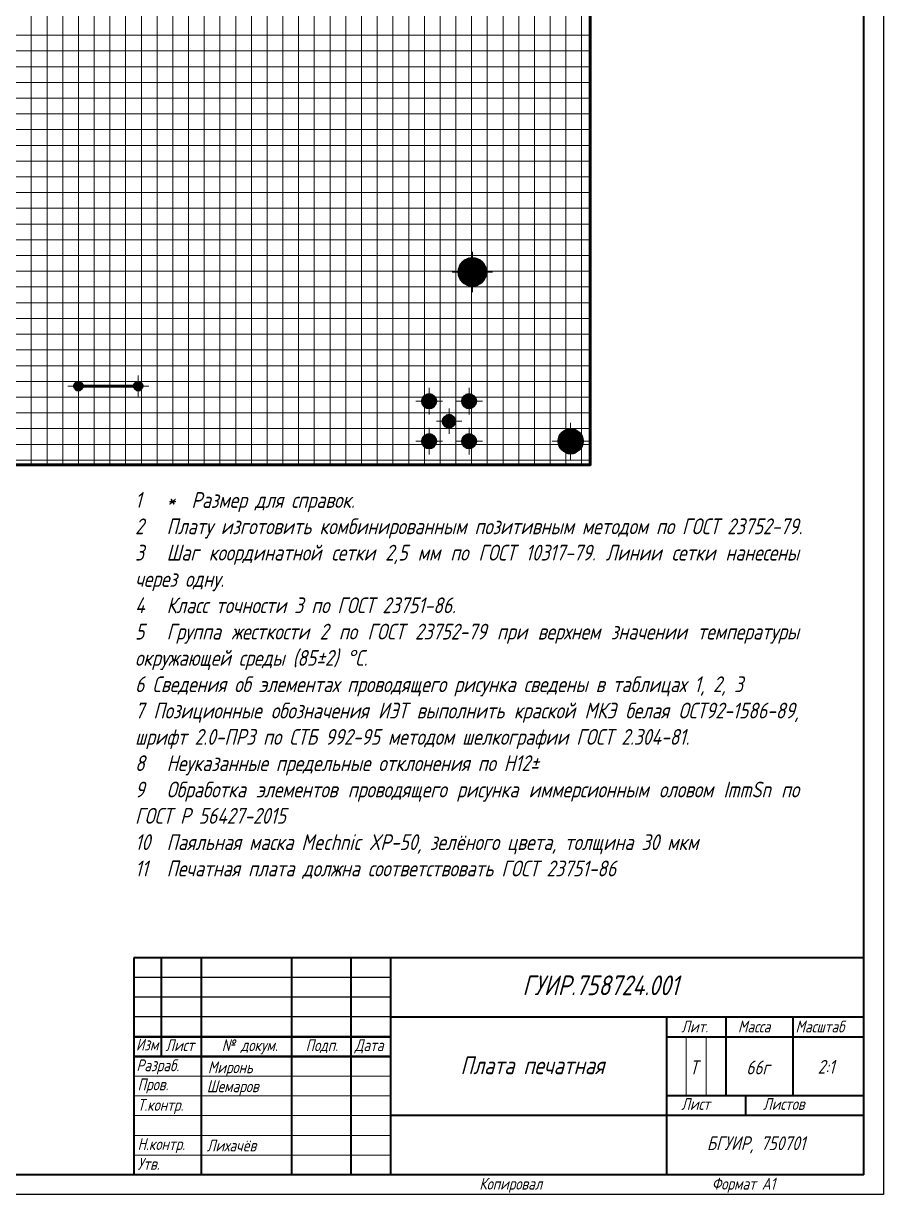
# Model space of a CAD drawing. Extents: x 346 to 4955, y 45 to 639.
# Drawn here: x 1716.3 to 1934.3, y 44.8 to 341.5 of the extents above; entities that cross this region are included whole.
import ezdxf

# ---------------------------------------------------------------- set-up
doc = ezdxf.new("R2010")
doc.units = 0
doc.header["$MEASUREMENT"] = 0
doc.layers.get('0').update_dxf_attribs({"linetype": 'CONTINUOUS'})
for name, color, linetype in [('KONTUR', 7, 'CONTINUOUS'), ('PDF _Геометрия', 7, 'CONTINUOUS'), ('PDF _Сплошная заливка', 7, 'CONTINUOUS')]:
    doc.layers.add(name, color=color, linetype=linetype)
for name, color, linetype, lineweight in [('Основная', 7, 'CONTINUOUS', 40), ('текст', 7, 'CONTINUOUS', 30), ('тонкая', 7, 'CONTINUOUS', 20)]:
    doc.layers.add(name, color=color, linetype=linetype, lineweight=lineweight)
doc.styles.add('GOST type A0', font='gost.TTF', dxfattribs={"oblique": 15, "height": 3.5})

msp = doc.modelspace()

# ---------------------------------------------------------------- hatches: boundary and pattern name
at = {"layer": 'PDF _Сплошная заливка', "transparency": 33554559}
for points in [[(1830.121, 278.539), (1830.121, 281.638), (1829.636, 281.6), (1829.163, 281.486), (1828.714, 281.3), (1828.3, 281.046), (1827.93, 280.73), (1827.614, 280.361), (1827.36, 279.946), (1827.174, 279.497), (1827.061, 279.024), (1827.022, 278.539)], [(1830.121, 278.539), (1833.219, 278.539), (1833.181, 279.024), (1833.067, 279.497), (1832.881, 279.946), (1832.627, 280.361), (1832.311, 280.73), (1831.942, 281.046), (1831.527, 281.3), (1831.078, 281.486), (1830.605, 281.6), (1830.121, 281.638)], [(1830.121, 278.539), (1830.121, 275.44), (1830.605, 275.478), (1831.078, 275.591), (1831.527, 275.777), (1831.942, 276.031), (1832.311, 276.347), (1832.627, 276.717), (1832.881, 277.132), (1833.067, 277.581), (1833.181, 278.054), (1833.219, 278.539)], [(1730.284, 249.635), (1730.284, 250.339), (1730.102, 250.315), (1729.932, 250.245), (1729.787, 250.133), (1729.675, 249.987), (1729.605, 249.817), (1729.581, 249.635)], [(1730.284, 249.635), (1730.284, 248.931), (1730.466, 248.955), (1730.636, 249.026), (1730.782, 249.138), (1730.893, 249.283), (1730.964, 249.453), (1730.988, 249.635)], [(1745.429, 249.635), (1745.429, 250.339), (1745.247, 250.315), (1745.077, 250.245), (1744.932, 250.133), (1744.82, 249.987), (1744.75, 249.817), (1744.726, 249.635)], [(1745.429, 249.635), (1745.429, 248.931), (1745.611, 248.955), (1745.781, 249.026), (1745.926, 249.138), (1746.038, 249.283), (1746.109, 249.453), (1746.133, 249.635)], [(1819.161, 245.808), (1820.568, 245.808), (1820.52, 246.172), (1820.379, 246.512), (1820.155, 246.803), (1819.864, 247.027), (1819.525, 247.167), (1819.161, 247.215)], [(1829.284, 245.808), (1830.691, 245.808), (1830.643, 246.172), (1830.502, 246.512), (1830.279, 246.803), (1829.987, 247.027), (1829.648, 247.167), (1829.284, 247.215)], [(1819.161, 245.808), (1819.161, 244.401), (1819.525, 244.448), (1819.864, 244.589), (1820.155, 244.813), (1820.379, 245.104), (1820.52, 245.444), (1820.568, 245.808)], [(1829.284, 245.808), (1829.284, 244.401), (1829.648, 244.448), (1829.987, 244.589), (1830.279, 244.813), (1830.502, 245.104), (1830.643, 245.444), (1830.691, 245.808)], [(1824.222, 240.745), (1825.428, 240.745), (1825.387, 241.057), (1825.267, 241.348), (1825.075, 241.598), (1824.825, 241.789), (1824.534, 241.91), (1824.222, 241.951)], [(1855.03, 235.682), (1855.03, 238.381), (1854.608, 238.348), (1854.196, 238.249), (1853.805, 238.087), (1853.444, 237.866), (1853.122, 237.59), (1852.847, 237.268), (1852.626, 236.907), (1852.464, 236.516), (1852.365, 236.104), (1852.331, 235.682)], [(1819.161, 235.682), (1820.568, 235.682), (1820.52, 236.046), (1820.379, 236.385), (1820.155, 236.677), (1819.864, 236.901), (1819.525, 237.041), (1819.161, 237.089)], [(1819.161, 235.682), (1819.161, 234.274), (1819.525, 234.322), (1819.864, 234.463), (1820.155, 234.686), (1820.379, 234.978), (1820.52, 235.317), (1820.568, 235.682)], [(1829.284, 235.682), (1830.691, 235.682), (1830.643, 236.046), (1830.502, 236.385), (1830.279, 236.677), (1829.987, 236.901), (1829.648, 237.041), (1829.284, 237.089)], [(1829.284, 235.682), (1829.284, 234.274), (1829.648, 234.322), (1829.987, 234.463), (1830.279, 234.686), (1830.502, 234.978), (1830.643, 235.317), (1830.691, 235.682)], [(1855.03, 235.682), (1852.331, 235.682), (1852.365, 235.259), (1852.464, 234.847), (1852.626, 234.456), (1852.847, 234.095), (1853.122, 233.773), (1853.444, 233.498), (1853.805, 233.277), (1854.196, 233.114), (1854.608, 233.016), (1855.03, 232.982)]]:
    msp.add_hatch(color=256, dxfattribs=at).paths.add_polyline_path(points)
at = {"layer": 'PDF _Сплошная заливка', "true_color": 0xffffff, "transparency": 33554559}
for points in [[(1827.022, 278.539), (1827.061, 278.054), (1827.174, 277.581), (1827.36, 277.132), (1827.614, 276.717), (1827.93, 276.347), (1828.3, 276.031), (1828.714, 275.777), (1829.163, 275.591), (1829.636, 275.478), (1830.121, 275.44), (1830.121, 278.539)], [(1729.581, 249.635), (1729.605, 249.453), (1729.675, 249.283), (1729.787, 249.138), (1729.932, 249.026), (1730.102, 248.955), (1730.284, 248.931), (1730.284, 249.635)], [(1730.988, 249.635), (1730.964, 249.817), (1730.893, 249.987), (1730.782, 250.133), (1730.636, 250.245), (1730.466, 250.315), (1730.284, 250.339), (1730.284, 249.635)], [(1744.726, 249.635), (1744.75, 249.453), (1744.82, 249.283), (1744.932, 249.138), (1745.077, 249.026), (1745.247, 248.955), (1745.429, 248.931), (1745.429, 249.635)], [(1746.133, 249.635), (1746.109, 249.817), (1746.038, 249.987), (1745.926, 250.133), (1745.781, 250.245), (1745.611, 250.315), (1745.429, 250.339), (1745.429, 249.635)], [(1819.161, 247.215), (1818.796, 247.167), (1818.457, 247.027), (1818.166, 246.803), (1817.942, 246.512), (1817.802, 246.172), (1817.754, 245.808), (1819.161, 245.808)], [(1829.284, 247.215), (1828.919, 247.167), (1828.58, 247.027), (1828.289, 246.803), (1828.065, 246.512), (1827.925, 246.172), (1827.877, 245.808), (1829.284, 245.808)], [(1817.754, 245.808), (1817.802, 245.444), (1817.942, 245.104), (1818.166, 244.813), (1818.457, 244.589), (1818.796, 244.448), (1819.161, 244.401), (1819.161, 245.808)], [(1827.877, 245.808), (1827.925, 245.444), (1828.065, 245.104), (1828.289, 244.813), (1828.58, 244.589), (1828.919, 244.448), (1829.284, 244.401), (1829.284, 245.808)], [(1824.222, 241.951), (1823.91, 241.91), (1823.619, 241.789), (1823.369, 241.598), (1823.178, 241.348), (1823.057, 241.057), (1823.016, 240.745), (1824.222, 240.745)], [(1823.016, 240.745), (1823.057, 240.433), (1823.178, 240.142), (1823.369, 239.892), (1823.619, 239.7), (1823.91, 239.579), (1824.222, 239.538), (1824.222, 240.745)], [(1824.222, 239.538), (1824.534, 239.579), (1824.825, 239.7), (1825.075, 239.892), (1825.267, 240.142), (1825.387, 240.433), (1825.428, 240.745), (1824.222, 240.745)], [(1857.728, 235.682), (1857.695, 236.104), (1857.597, 236.516), (1857.434, 236.907), (1857.213, 237.268), (1856.938, 237.59), (1856.616, 237.866), (1856.255, 238.087), (1855.864, 238.249), (1855.452, 238.348), (1855.03, 238.381), (1855.03, 235.682)], [(1819.161, 237.089), (1818.796, 237.041), (1818.457, 236.901), (1818.166, 236.677), (1817.942, 236.385), (1817.802, 236.046), (1817.754, 235.682), (1819.161, 235.682)], [(1817.754, 235.682), (1817.802, 235.317), (1817.942, 234.978), (1818.166, 234.686), (1818.457, 234.463), (1818.796, 234.322), (1819.161, 234.274), (1819.161, 235.682)], [(1829.284, 237.089), (1828.919, 237.041), (1828.58, 236.901), (1828.289, 236.677), (1828.065, 236.385), (1827.925, 236.046), (1827.877, 235.682), (1829.284, 235.682)], [(1827.877, 235.682), (1827.925, 235.317), (1828.065, 234.978), (1828.289, 234.686), (1828.58, 234.463), (1828.919, 234.322), (1829.284, 234.274), (1829.284, 235.682)], [(1855.03, 232.982), (1855.452, 233.016), (1855.864, 233.114), (1856.255, 233.277), (1856.616, 233.498), (1856.938, 233.773), (1857.213, 234.095), (1857.434, 234.456), (1857.597, 234.847), (1857.695, 235.259), (1857.728, 235.682), (1855.03, 235.682)]]:
    msp.add_hatch(color=7, dxfattribs=at).paths.add_polyline_path(points)

# ---------------------------------------------------------------- linework, layer by layer
for p, q in [((1809.346, 99.812), (1744.346, 99.812)), ((1809.346, 94.812), (1744.346, 94.812)), ((1809.346, 89.812), (1744.346, 89.812)), ((1879.346, 49.812), (1879.346, 49.812))]:
    msp.add_line(p, q)
at = {"lineweight": 50}
for p, q in [((1809.346, 84.812), (1744.346, 84.812)), ((1809.346, 79.812), (1744.346, 79.812))]:
    msp.add_line(p, q, dxfattribs=at)
at = {"layer": 'KONTUR'}
for p, q in [((1934.346, 638.812), (1934.346, 44.812)), ((1934.346, 44.812), (1093.346, 44.812))]:
    msp.add_line(p, q, dxfattribs=at)
at = {"layer": 'PDF _Геометрия', "lineweight": 18}
for points in [[(1617.455, 589.702), (1618.691, 589.702), (1618.691, 229.702), (1860.012, 229.702), (1860.012, 589.702), (1618.691, 589.702), (1616.219, 589.702)], [(1718.328, 229.702), (1718.328, 589.702)], [(1722.313, 229.702), (1722.313, 589.702)], [(1726.299, 229.702), (1726.299, 589.702)], [(1730.284, 229.702), (1730.284, 589.702)], [(1734.27, 229.702), (1734.27, 589.702)], [(1738.255, 229.702), (1738.255, 589.702)], [(1742.241, 229.702), (1742.241, 589.702)], [(1746.226, 229.702), (1746.226, 589.702)], [(1750.212, 229.702), (1750.212, 589.702)], [(1754.197, 229.702), (1754.197, 589.702)], [(1758.183, 229.702), (1758.183, 589.702)], [(1762.168, 229.702), (1762.168, 589.702)], [(1766.153, 229.702), (1766.153, 589.702)], [(1770.139, 229.702), (1770.139, 589.702)], [(1774.124, 229.702), (1774.124, 589.702)], [(1778.11, 229.702), (1778.11, 589.702)], [(1782.096, 229.702), (1782.096, 589.702)], [(1786.081, 229.702), (1786.081, 589.702)], [(1790.067, 229.702), (1790.067, 589.702)], [(1794.052, 229.702), (1794.052, 589.702)], [(1798.038, 229.702), (1798.038, 589.702)], [(1802.023, 229.702), (1802.023, 589.702)], [(1806.009, 229.702), (1806.009, 589.702)], [(1809.994, 229.702), (1809.994, 589.702)], [(1813.98, 229.702), (1813.98, 589.702)], [(1817.965, 229.702), (1817.965, 589.702)], [(1821.95, 229.702), (1821.95, 589.702)], [(1825.936, 229.702), (1825.936, 589.702)], [(1829.921, 229.702), (1829.921, 589.702)], [(1833.907, 229.702), (1833.907, 589.702)], [(1837.892, 229.702), (1837.892, 589.702)], [(1841.878, 229.702), (1841.878, 589.702)], [(1845.863, 229.702), (1845.863, 589.702)], [(1849.849, 229.702), (1849.849, 589.702)], [(1853.834, 229.702), (1853.834, 589.702)], [(1857.82, 229.702), (1857.82, 589.702)], [(1618.691, 338.539), (1860.012, 338.539)], [(1618.691, 334.552), (1860.012, 334.552)], [(1618.691, 330.565), (1860.012, 330.565)], [(1618.691, 326.579), (1860.012, 326.579)], [(1618.691, 322.592), (1860.012, 322.592)], [(1618.691, 318.605), (1860.012, 318.605)], [(1618.691, 314.618), (1860.012, 314.618)], [(1618.691, 310.632), (1860.012, 310.632)], [(1618.691, 306.645), (1860.012, 306.645)], [(1618.691, 302.658), (1860.012, 302.658)], [(1618.691, 298.672), (1860.012, 298.672)], [(1618.691, 294.685), (1860.012, 294.685)], [(1618.691, 290.698), (1860.012, 290.698)], [(1618.691, 286.712), (1860.012, 286.712)], [(1618.691, 282.725), (1860.012, 282.725)], [(1830.121, 273.456), (1830.121, 283.622)], [(1618.691, 278.738), (1860.012, 278.738)], [(1825.039, 278.539), (1835.202, 278.539)], [(1618.691, 274.751), (1860.012, 274.751)], [(1618.691, 270.765), (1860.012, 270.765)], [(1618.691, 266.778), (1860.012, 266.778)], [(1618.691, 262.791), (1860.012, 262.791)], [(1618.691, 258.805), (1860.012, 258.805)], [(1618.691, 254.818), (1860.012, 254.818)], [(1730.284, 246.944), (1730.284, 252.326)], [(1745.429, 246.944), (1745.429, 252.326)], [(1618.691, 250.831), (1860.012, 250.831)], [(1727.594, 249.635), (1732.974, 249.635)], [(1742.739, 249.635), (1748.119, 249.635)], [(1618.691, 246.845), (1860.012, 246.845)], [(1819.161, 242.419), (1819.161, 249.197)], [(1829.284, 242.419), (1829.284, 249.197)], [(1815.773, 245.808), (1822.548, 245.808)], [(1824.222, 237.555), (1824.222, 243.934)], [(1825.896, 245.808), (1832.671, 245.808)], [(1618.691, 242.858), (1860.012, 242.858)], [(1821.034, 240.745), (1827.411, 240.745)], [(1855.03, 230.997), (1855.03, 240.366)], [(1618.691, 238.871), (1860.012, 238.871)], [(1819.161, 232.293), (1819.161, 239.07)], [(1829.284, 232.293), (1829.284, 239.07)], [(1618.691, 234.884), (1860.012, 234.884)], [(1815.773, 235.682), (1822.548, 235.682)], [(1825.896, 235.682), (1832.671, 235.682)], [(1850.347, 235.682), (1859.713, 235.682)], [(1618.691, 230.898), (1860.012, 230.898)]]:
    msp.add_lwpolyline(points, dxfattribs=at)
at = {"layer": 'PDF _Геометрия', "lineweight": 60}
for points in [[(1860.012, 589.702), (1860.012, 229.702), (1618.691, 229.702), (1618.691, 589.702)], [(1860.012, 589.702), (1860.012, 229.702), (1618.691, 229.702), (1618.691, 589.701)]]:
    msp.add_lwpolyline(points, close=True, dxfattribs=at)
msp.add_lwpolyline([(1730.284, 249.635), (1745.429, 249.635)], dxfattribs=at)
for centre, radius in [((1830.12, 278.539), 3.388), ((1730.284, 249.635), 0.997), ((1745.429, 249.635), 0.996), ((1819.16, 245.808), 1.694), ((1829.283, 245.808), 1.694), ((1824.222, 240.745), 1.495), ((1819.16, 235.682), 1.694), ((1829.283, 235.682), 1.694), ((1855.03, 235.682), 2.99)]:
    msp.add_circle(centre, radius, dxfattribs=at)
at = {"layer": 'Основная'}
for p, q in [((1929.346, 49.812), (1929.346, 633.812)), ((1744.346, 104.812), (1744.346, 49.812)), ((1929.346, 104.812), (1744.346, 104.812)), ((1751.346, 79.812), (1751.346, 104.812)), ((1761.346, 104.812), (1761.346, 49.812)), ((1784.346, 49.812), (1784.346, 104.812)), ((1799.346, 104.812), (1799.346, 49.812)), ((1809.346, 104.812), (1809.346, 49.812)), ((1809.346, 89.812), (1929.346, 89.812)), ((1879.346, 89.812), (1879.346, 49.812)), ((1894.346, 89.812), (1894.346, 69.812)), ((1911.346, 89.812), (1911.346, 69.812)), ((1879.346, 84.812), (1929.346, 84.812)), ((1929.346, 69.812), (1879.346, 69.812)), ((1899.346, 69.812), (1899.346, 64.812)), ((1929.346, 64.812), (1809.346, 64.812)), ((1929.346, 49.812), (1101.346, 49.812))]:
    msp.add_line(p, q, dxfattribs=at)
at = {"layer": 'тонкая'}
for p, q in [((1884.334, 84.604), (1884.334, 69.812)), ((1889.412, 84.604), (1889.412, 69.812)), ((1744.346, 74.812), (1809.346, 74.812)), ((1809.346, 69.812), (1744.346, 69.812)), ((1809.346, 64.812), (1744.346, 64.812))]:
    msp.add_line(p, q, dxfattribs=at)
for points in [[(1744.346, 59.812), (1809.346, 59.812)], [(1744.346, 54.812), (1809.346, 54.812)]]:
    msp.add_lwpolyline(points, dxfattribs=at)

# ---------------------------------------------------------------- texts
at = {"layer": 'текст', "style": 'GOST type A0', "oblique": 15}
for s, p in [('Лит.', (1883.064, 85.877)), ('Масса', (1897.439, 85.877)), ('Масштаб', (1912.031, 85.877)), ('Изм', (1744.848, 81.309)), ('Лист', (1752.324, 81.159)), ('№ докум. ', (1766.607, 81.159)), ('Подп.', (1787.86, 81.159)), ('Дата', (1800.311, 81.159)), ('Разраб.', (1744.964, 76.058)), ('Пров.', (1745.265, 71.226)), ('Т.контр.', (1745.265, 66.031)), ('Лист', (1883.064, 66.264)), ('Листов', (1903.789, 66.264)), ('Н.контр.', (1745.265, 56.109)), ('Утв.', (1745.265, 51.089)), ('Копировал', (1831.882, 46.062)), ('Формат А1', (1890.811, 46.062))]:
    msp.add_text(s, height=3, dxfattribs=at).set_placement(p)
at = {"layer": 'тонкая', "style": 'GOST type A0', "oblique": 15}
for s, p in [('Т', (1885.248, 75.282)), ('66г', (1899.554, 75.267)), ('2:1', (1917.643, 75.443))]:
    msp.add_text(s, height=3.5, dxfattribs=at).set_placement(p)
at = {"layer": 'тонкая', "insert": (1744.627, 222.781), "char_height": 4, "width": 174.32317, "attachment_point": 1, "style": 'GOST type A0'}
msp.add_mtext('\\pxr1.64197,qj,t2;1^I*  Размер для справок.\\P2^IПлату изготовить комбинированным позитивным методом по ГОСТ 23752-79.\\P3^IШаг координатной сетки 2,5 мм по ГОСТ 10317-79. Линии сетки нанесены через одну.\\P\\pr0.64197;4^IКласс точности 3 по ГОСТ 23751-86.\\P\\pr1.64197;5^IГруппа жесткости 2 по ГОСТ 23752-79 при верхнем значении температуры окружающей среды (85±2) {\\fArial|b0|i0|c204|p34;°}С.\\P6 Сведения об элементах проводящего рисунка сведены в таблицах 1, 2, 3\\P7 Позиционные обозначения ИЭТ выполнить краской МКЭ белая ОСТ92-1586-89, шрифт 2.0-ПРЗ по СТБ 992-95 методом шелкографии ГОСТ 2.304-81.\\P8^IНеуказанные предельные отклонения по Н12±\\P9^IОбработка элементов проводящего рисунка иммерсионным оловом ImmSn по ГОСТ Р 56427-2015\\P10^IПаяльная маска Mechnic XP-50, зелёного цвета, толщина 30 мкм \\P11^IПечатная плата должна соответствовать ГОСТ 23751-86', dxfattribs=at)
at = {"layer": 'тонкая', "attachment_point": 1, "style": 'GOST type A0'}
for s, width, gutter_width, heights, insert, char_height in [('ГУИР.758724.001', 52.32757, 47.884, [3.685], (1842.803, 100.327), 5), ('Миронь', 7.56222, 12.5, [0], (1763.095, 78.551), 3), ('\\pxqc;Плата печатная', 41.14795, 12.5, [4.931], (1824.75, 79.812), 4.5), ('Шемаров', 7.56222, 12.5, [0], (1762.808, 73.753), 3), ('БГУИР, 750701', 28.97352, 12.5, [3.252], (1889.551, 59.566), 3.5), ('Лихачёв', 7.56222, 12.5, [0], (1762.808, 58.753), 3)]:
    msp.add_mtext_dynamic_manual_height_columns(s, width=width, gutter_width=gutter_width, heights=heights, dxfattribs=dict(at, insert=insert, char_height=char_height))

doc.saveas('drawing.dxf')
